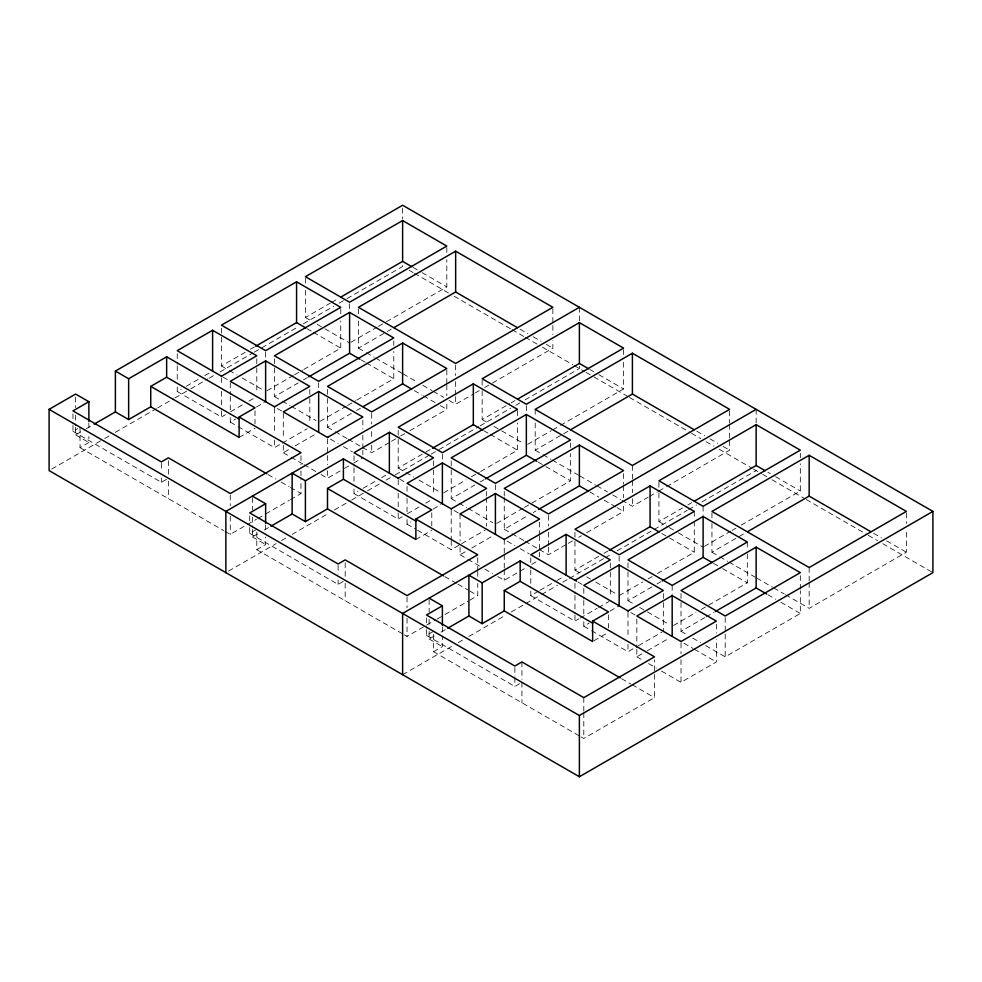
<?xml version="1.0" encoding="UTF-8"?>
<svg xmlns="http://www.w3.org/2000/svg" width="982" height="982" viewBox="0 0 982 982"><rect width="100%" height="100%" fill="white"/><g stroke="black" fill="none" stroke-linecap="round" stroke-linejoin="round"><path stroke-width="0.74" stroke-dasharray="4.91 3.68" d="M72.963 425.464L72.963 431.294L77.676 428.582M75.614 427.317L75.614 434.866L84.894 429.515M86.22 428.753L92.848 424.924M80.033 427.219L80.033 447.632L88.871 442.526L88.871 436.474M177.251 386.969L177.251 391.499L181.179 389.228M186.42 386.208L199.506 378.647M204.747 375.627L211.29 371.847M221.441 337.256L221.441 365.991L245.169 352.293M250.435 349.248L254.387 346.965M305.402 290.304L305.402 317.517L330.369 303.107M331.683 302.346L338.25 298.553M51.751 469.065L103.38 439.249M104.706 438.488L110.009 435.431M115.299 432.375L156.347 408.672M157.672 407.911L173.556 398.729M174.882 397.968L189.452 389.559M190.778 388.798L207.988 378.856M209.313 378.095L214.604 375.038M219.907 371.982L253 352.869M254.326 352.108L298.025 326.883M303.315 323.815L333.77 306.237M339.06 303.18L345.689 299.363M347.014 298.589L402.62 266.49L402.62 263.421M177.251 391.499L221.441 417.019L225.369 414.748M230.61 411.716L243.696 404.167M248.937 401.135L256.793 396.605M266.944 390.738L293.311 375.517M294.625 374.756L302.53 370.189M303.855 369.428L340.754 348.131L340.754 320.918M350.905 342.264L377.186 327.092M378.5 326.343L385.067 322.55M386.38 321.789L446.81 286.891L446.81 259.678M230.279 417.583L230.279 422.113L235.52 419.093M256.462 407.002L264.318 402.46M274.469 367.882L274.469 396.605L298.197 382.906M303.463 379.862L307.415 377.579M358.43 320.918L358.43 348.131L386.024 332.198M387.338 331.437L391.278 329.166M72.963 431.294L161.343 482.322L168.413 478.246M239.117 437.42L255.025 428.238M238.074 426.618L274.469 447.632L281.012 443.852M282.325 443.091L307.206 428.729M319.972 421.352L346.339 406.131M347.653 405.37L355.558 400.816M356.883 400.055L393.782 378.745L393.782 351.531M283.307 445.177L283.307 452.727L289.85 448.946M295.091 445.926L317.346 433.074M327.497 398.496L327.497 427.219L351.225 413.52M356.491 410.476L360.443 408.193M225.013 531.336L230.279 534.368L245.991 525.296M247.304 524.548L256.462 519.257M257.775 518.496L264.318 514.715M265.631 513.967L289.199 500.354M290.512 499.605L300.983 493.553L300.983 481.462M321.004 474.49L327.497 478.246L343.209 469.175M344.522 468.414L352.378 463.885M353.68 463.123L362.849 457.833M362.591 447.473L371.687 452.727L390.136 442.084M391.462 441.323L399.367 436.757M400.681 435.996L404.633 433.713M409.911 430.668L446.81 409.359L446.81 401.798M449.081 400.46L455.648 404.253L474.036 393.635M475.349 392.874L479.29 390.603M484.556 387.571L491.123 383.778M492.436 383.017L552.866 348.131L552.866 340.57M249.723 527.518L249.723 533.349L256.793 529.273M252.374 529.359L252.374 536.921L259.002 533.091M264.305 530.034L269.608 526.978M256.793 532.183L256.793 549.675L265.631 544.58L265.631 537.019M354.011 489.011L354.011 493.553L357.939 491.282M363.18 488.263L376.266 480.701M381.507 477.682L386.748 474.65M398.201 439.31L398.201 468.033L424.555 452.825M425.881 452.064L431.147 449.02M482.162 390.836L482.162 419.56L509.756 403.639M511.07 402.878L515.01 400.607M228.511 571.107L276.175 543.598M281.466 540.53L286.769 537.473M292.059 534.417L329.13 513.021M334.432 509.953L350.316 500.783M351.642 500.022L366.212 491.614M367.538 490.853L380.77 483.205M386.073 480.149L394.015 475.558M395.341 474.797L429.76 454.924M431.086 454.15L437.702 450.333M439.028 449.572L478.75 426.63M480.075 425.869L510.53 408.291M515.82 405.235L519.797 402.939M525.1 399.883L579.38 368.545L579.38 365.476M354.011 493.553L398.201 519.061L402.129 516.802M407.37 513.77L420.456 506.209M425.697 503.189L432.24 499.408M443.704 492.792L466.119 479.854M471.385 476.81L479.29 472.244M480.615 471.483L517.514 450.186L517.514 422.96M527.665 444.318L551.319 430.668M552.633 429.907L559.2 426.114M560.513 425.353L623.57 388.946L623.57 360.222M407.039 519.625L407.039 524.167L410.967 521.896M433.222 509.044L441.078 504.515M451.229 469.924L451.229 498.66L474.957 484.961M480.223 481.917L484.175 479.633M535.19 422.96L535.19 450.186L568.038 431.221M249.723 533.349L338.103 584.376L345.173 580.301M415.877 539.474L431.785 530.292M417.436 530.17L451.229 549.675L460.398 544.384M461.7 543.635L485.268 530.022M496.732 523.406L523.099 508.185M524.413 507.424L570.542 480.799L570.542 453.586M460.067 547.22L460.067 554.781L466.61 551M471.851 547.981L494.106 535.129M504.257 497.518L504.257 529.273L527.985 515.575M533.251 512.53L535.89 511.008M404.412 634.9L407.039 636.422L425.366 625.841M426.679 625.08L435.848 619.789M437.15 619.041L443.704 615.26M445.006 614.499L468.574 600.898M469.887 600.137L477.743 595.608L477.743 583.504M497.764 576.544L504.257 580.301L526.512 567.449M531.753 564.417L538.296 560.636M539.351 549.527L548.447 554.781L566.896 544.126M568.222 543.365L573.488 540.321M578.754 537.277L581.393 535.755M586.671 532.71L623.57 511.413L623.57 503.852M621.901 500.243L632.408 506.307L648.169 497.211M649.483 496.45L657.375 491.896M658.689 491.135L665.256 487.342M666.569 486.581L729.626 450.186L729.626 439.592M426.483 629.572L426.483 635.403L433.553 631.316L433.553 651.729L579.846 736.193M429.134 631.414L429.134 638.975L435.762 635.145M441.065 632.089L446.368 629.02M433.553 651.729L442.391 646.635L442.391 636.041M530.771 591.066L530.771 595.608L538.627 591.066M539.94 590.317L555.652 581.246M556.954 580.485L563.508 576.704M574.961 541.364L574.961 570.088L598.689 556.389M603.955 553.345L607.907 551.062M658.922 492.89L658.922 521.614L682.564 507.964M687.83 504.932L691.77 502.649M402.62 674.695L452.935 645.64M458.226 642.584L463.529 639.528M468.819 636.471L505.89 615.063M511.192 612.007L524.437 604.36M525.751 603.599L540.321 595.19M541.647 594.429L557.53 585.26M562.833 582.191L568.124 579.135M569.45 578.373L603.881 558.5M605.194 557.739L611.823 553.909M617.113 550.853L652.87 530.219M654.184 529.445L687.29 510.345M688.615 509.572L696.557 504.993M701.86 501.937L756.14 470.587M530.771 595.608L574.961 621.115L578.889 618.844M580.202 618.095L597.216 608.263M598.529 607.514L609 601.463M619.151 595.608L642.879 581.909M648.145 578.864L652.097 576.581M657.375 573.537L694.274 552.228L694.274 520.485M704.425 546.373L730.706 531.201M732.02 530.44L735.96 528.169M741.214 525.137L800.33 491L800.33 463.786M583.799 621.68L583.799 626.221L589.04 623.189M609.982 611.099L619.151 605.808M627.989 571.978L627.989 600.702L651.717 587.015M656.983 583.971L660.935 581.688M711.95 523.504L711.95 552.228L744.798 533.263M426.483 635.403L514.863 686.43L519.576 683.705M593.963 640.755L608.545 632.347M591.594 630.726L627.989 651.729L637.158 646.438M638.46 645.69L662.028 632.077M673.492 625.46L695.907 612.523M701.173 609.478L747.302 582.842L747.302 551.098M636.827 649.274L636.827 656.835L645.996 651.545M647.298 650.784L669.564 637.932M681.017 602.592L681.017 631.316L704.745 617.629M706.058 616.868L713.963 612.302M581.172 736.954L583.799 738.476L654.503 697.65L654.503 659.855M661.524 671.087L681.017 682.343L716.369 661.942L716.369 639.257M705.714 645.579L725.207 656.835L800.33 613.468L800.33 590.783M785.526 594.711L809.168 608.361L906.386 552.228L906.386 529.556M413.017 267.386L420.812 271.891M422.113 272.64L446.81 286.891M520.018 329.166L527.899 333.72M533.165 336.752L541.045 341.306M546.299 344.338L552.866 348.131M589.777 369.441L593.68 371.687M598.873 374.694L623.57 388.946M696.778 431.221L704.659 435.762M709.925 438.807L717.805 443.348M723.059 446.393L729.626 450.186M767.838 472.244L770.44 473.741M775.633 476.749L800.33 491M873.538 533.263L881.419 537.817M886.685 540.849L906.386 552.228M409.212 270.296L413.177 272.579M414.49 273.34L448.786 293.139M454.065 296.183L510.787 328.933M512.101 329.694L523.983 336.556M525.296 337.317L537.166 344.166M542.445 347.211L572.788 364.727M574.102 365.488L584.658 371.589M585.972 372.35L592.576 376.155M593.889 376.916L628.185 396.716M629.511 397.477L690.186 432.51M691.5 433.271L700.743 438.598M706.009 441.655L713.926 446.221M719.205 449.265L752.187 468.304M753.501 469.065L761.418 473.631M762.732 474.392L766.697 476.687M771.975 479.732L804.945 498.77M806.271 499.531L866.946 534.564M868.26 535.325L877.503 540.652M882.769 543.697L932.9 572.641M305.402 317.517L311.895 321.261M317.1 324.269L323.594 328.013M324.895 328.774L349.592 343.025M358.43 348.131L364.997 351.924M366.311 352.673L374.191 357.227M375.505 357.988L401.785 373.16M403.099 373.921L417.546 382.256M422.8 385.3L432.006 390.603M433.32 391.364L443.827 397.428M482.162 419.56L488.655 423.316M493.86 426.323L500.354 430.067M501.655 430.816L523.75 443.582M535.19 450.186L541.757 453.966M543.071 454.727L550.951 459.281M552.265 460.042L578.545 475.214M579.859 475.963L595.62 485.071M596.933 485.832L607.441 491.896M612.707 494.928L620.587 499.482M658.922 521.614L668.018 526.868M669.319 527.616L677.114 532.121M678.415 532.87L703.112 547.134M711.95 552.228L718.517 556.021M719.831 556.782L727.711 561.336M729.025 562.097L755.305 577.256M756.619 578.017L772.38 587.126M773.693 587.874L784.201 593.95M306.961 328.614L312.166 331.621M313.454 332.37L340.754 348.131M361.29 359.989L365.194 362.235M366.482 362.984L393.782 378.745M414.318 390.603L422.113 395.108M423.414 395.856L435.112 402.608M440.317 405.603L446.81 409.359M483.721 430.668L488.926 433.676M490.214 434.425L517.514 450.186M538.05 462.031L544.544 465.787M545.845 466.536L570.542 480.799M589.777 491.896L598.873 497.15M604.077 500.157L615.775 506.908M617.077 507.657L623.57 511.413M661.782 533.471L668.276 537.228M669.577 537.976L694.274 552.228M713.509 563.337L721.304 567.841M722.605 568.59L747.302 582.842M767.838 594.699L775.633 599.204M780.837 602.212L800.33 613.468M221.441 365.991L227.934 369.735M229.236 370.484L237.043 374.989M242.235 377.996L264.33 390.75M274.469 396.605L280.962 400.349M282.264 401.11L290.071 405.603M291.359 406.352L316.057 420.615M327.497 427.219L333.99 430.975M335.292 431.724L346.99 438.475M348.291 439.224L361.29 446.724M398.201 468.033L404.694 471.79M405.996 472.538L413.803 477.043M418.995 480.051L441.09 492.804M451.229 498.66L457.722 502.403M459.024 503.152L466.831 507.657M468.119 508.406L492.817 522.67M504.257 529.273L510.75 533.017M512.052 533.766L523.75 540.53M525.051 541.278L538.05 548.778M574.961 570.088L581.454 573.844M586.659 576.839L590.563 579.098M595.755 582.093L617.85 594.846M627.989 600.702L634.482 604.458M639.687 607.453L646.181 611.209M647.482 611.958L669.577 624.712M681.017 631.316L687.51 635.072M692.715 638.079L700.51 642.572M223 377.088L229.493 380.844M277.329 408.463L282.521 411.458M330.357 439.077L338.152 443.582M343.356 446.577L352.452 451.83M399.76 479.142L406.253 482.899M454.089 510.505L459.281 513.512M507.117 541.131L514.912 545.624M520.116 548.631L529.212 553.885M577.821 581.945L583.013 584.953M630.849 612.559L636.041 615.567M683.877 643.173L692.973 648.427M694.274 649.176L716.369 661.942M230.279 422.113L236.772 425.869M283.307 452.727L289.8 456.483M291.102 457.231L302.8 463.983M304.101 464.732L315.799 471.495M407.039 524.167L416.135 529.421M460.067 554.781L466.56 558.537M467.862 559.286L479.56 566.037M484.764 569.044L492.559 573.537M583.799 626.221L590.292 629.965M636.827 656.835L643.32 660.591M648.525 663.587L656.32 668.091M268.037 474.527L275.942 479.093M281.208 482.137L289.125 486.704M290.439 487.465L300.983 493.553M444.797 576.581L456.655 583.431M457.968 584.192L468.512 590.28M469.838 591.041L477.743 595.608M621.557 678.636L630.775 683.963M632.101 684.724L654.503 697.65M75.614 434.866L88.871 442.526M252.374 536.921L265.631 544.58M429.134 638.975L442.391 646.635M80.033 447.632L223.7 530.575M256.793 549.675L403.086 634.139M906.386 512.923L906.386 523.504M809.168 567.535L809.168 581.148M809.168 582.657L809.168 608.361M800.33 453.205L800.33 457.735M800.33 575.661L800.33 589.274M756.14 409.359L756.14 423.132M747.302 542.027L747.302 549.589M729.626 410.869L729.626 422.96M729.626 424.482L729.626 438.082M725.207 617.518L725.207 632.641M725.207 634.151L725.207 656.835M716.369 624.135L716.369 633.206M711.95 512.923L711.95 521.994M703.112 506.307L703.112 515.378M694.274 511.413L694.274 518.975M681.017 593.521L681.017 601.082M681.017 643.038L681.017 653.619M681.017 659.671L681.017 682.343M672.179 585.395L672.179 594.466M663.341 593.521L663.341 601.082M663.341 602.592L663.341 631.316M658.922 482.309L658.922 491.381M636.827 619.041L636.827 647.764M632.408 465.493L632.408 479.093M632.408 480.603L632.408 492.706M632.408 498.746L632.408 506.307M627.989 562.907L627.989 570.468M627.989 612.424L627.989 638.128M627.989 644.167L627.989 651.729M623.57 349.641L623.57 358.712M623.57 473.619L623.57 484.2M623.57 485.709L623.57 497.8M619.151 556.291L619.151 563.852M610.313 562.907L610.313 570.468M610.313 571.978L610.313 597.682M608.545 614.842L608.545 627.964M583.799 588.427L583.799 599.008M583.799 600.518L583.799 615.64M583.799 697.65L583.799 711.263M583.799 712.772L583.799 738.476M579.38 307.305L579.38 321.089M574.961 532.293L574.961 539.855M574.961 583.32L574.961 593.901M574.961 595.411L574.961 613.554M574.961 615.063L574.961 621.115M570.542 442.992L570.542 447.534M552.866 308.814L552.866 323.937M552.866 325.447L552.866 334.518M548.447 515.476L548.447 526.057M548.447 532.109L548.447 545.71M548.447 547.22L548.447 554.781M539.609 522.093L539.609 534.183M539.609 535.693L539.609 550.816M539.609 552.326L539.609 556.855M535.19 409.359L535.19 416.92M530.771 557.801L530.771 568.394M530.771 569.904L530.771 585.014M526.352 405.762L526.352 411.814M521.933 661.942L521.933 679.434M521.933 682.343L521.933 702.756M517.514 410.869L517.514 416.92M514.863 667.478L514.863 676.217M514.863 677.678L514.863 686.43M504.257 491.466L504.257 496.008M504.257 539.474L504.257 553.087M504.257 554.597L504.257 568.197M504.257 569.707L504.257 580.301M495.419 484.863L495.419 492.412M486.581 491.466L486.581 496.008M486.581 497.518L486.581 526.242M482.162 380.255L482.162 389.326M477.743 557.801L477.743 569.904M477.743 571.414L477.743 577.465M460.067 513.967L460.067 541.18M455.648 364.948L455.648 375.529M455.648 381.581L455.648 395.181M455.648 396.691L455.648 404.253M451.229 460.853L451.229 468.414M451.229 510.37L451.229 539.093M451.229 540.603L451.229 549.675M446.81 247.587L446.81 253.638M446.81 370.054L446.81 383.655M446.81 385.165L446.81 395.746M442.391 454.236L442.391 461.798M442.391 626.97L442.391 634.532M433.553 460.853L433.553 468.414M433.553 469.924L433.553 495.628M431.785 512.8L431.785 525.91M429.134 599.671L429.134 611.761M429.134 619.323L429.134 625.362M426.483 617.911L426.483 628.112M407.039 486.372L407.039 496.953M407.039 498.463L407.039 513.586M407.039 597.117L407.039 607.698M407.039 618.279L407.039 636.422M402.62 208.319L402.62 219.035M398.201 430.239L398.201 437.8M398.201 479.756L398.201 487.317M398.201 493.357L398.201 511.499M398.201 513.021L398.201 519.061M393.782 340.95L393.782 345.48M371.687 413.422L371.687 424.003M371.687 431.564L371.687 439.126M371.687 445.177L371.687 452.727M362.849 420.038L362.849 429.109M362.849 435.161L362.849 448.762M362.849 450.272L362.849 454.813M358.43 308.814L358.43 314.866M354.011 455.758L354.011 466.34M354.011 467.849L354.011 482.972M349.592 303.72L349.592 311.282M345.173 562.796L345.173 578.84M345.173 583.21L345.173 600.702M340.754 308.814L340.754 314.866M338.103 565.423L338.103 574.175M338.103 580.006L338.103 584.376M327.497 389.424L327.497 396.986M327.497 438.929L327.497 454.052M327.497 455.562L327.497 464.633M327.497 470.685L327.497 478.246M318.659 382.808L318.659 390.37M309.821 389.424L309.821 396.986M309.821 398.496L309.821 424.199M305.402 278.201L305.402 284.252M300.983 455.758L300.983 464.83M300.983 470.869L300.983 479.94M283.307 413.422L283.307 439.126M274.469 358.811L274.469 366.36M274.469 408.316L274.469 434.019M274.469 440.071L274.469 447.632M265.631 352.194L265.631 359.756M265.631 524.928L265.631 530.967M256.793 358.811L256.793 366.36M256.793 367.882L256.793 393.573M255.025 410.746L255.025 423.868M252.374 497.616L252.374 509.707M252.374 517.269L252.374 527.85M249.723 515.857L249.723 526.057M230.279 382.808L230.279 394.899M230.279 396.409L230.279 411.532M230.279 495.063L230.279 505.644M230.279 516.225L230.279 534.368M221.441 328.184L221.441 335.746M221.441 377.702L221.441 385.263M221.441 391.315L221.441 409.457M221.441 410.967L221.441 417.019M177.251 353.704L177.251 364.285M177.251 365.795L177.251 380.918M168.413 460.754L168.413 476.786M168.413 481.155L168.413 498.66M161.343 463.369L161.343 470.66M161.343 477.952L161.343 482.322M88.871 422.874L88.871 428.913M75.614 397.072L75.614 407.653M75.614 415.214L75.614 425.795M72.963 413.803L72.963 424.015"/><path stroke-width="1.47" d="M94.174 424.15L115.385 411.912L115.385 371.086L402.62 205.25L932.9 511.413L932.9 572.641L579.38 776.75L49.1 470.587L49.1 409.359L75.614 394.052L88.871 401.699L88.871 421.364M88.871 401.699L72.963 410.893L161.343 461.921L168.413 457.833L230.279 493.553L300.983 452.727L239.117 417.006L239.117 437.42L150.737 386.392L150.737 406.806L266.711 473.766M115.385 371.086L128.642 378.745L166.645 356.797L255.025 407.825L239.117 417.006M221.441 376.192L256.793 355.779L212.603 330.271L177.251 350.684L221.699 376.339M296.564 281.797L221.441 325.165L265.631 350.684L340.754 307.305L296.564 281.797L296.564 322.612L255.713 346.204M402.62 220.557L305.402 276.691L349.592 302.21L446.81 246.077L402.62 220.557L402.62 261.384L340.877 297.03M150.737 386.392L166.645 377.211L239.191 419.105M115.385 411.912L128.642 419.56L150.737 406.806M274.469 406.806L309.821 386.392L265.631 360.885L230.279 381.298L274.727 406.953M349.592 312.411L274.469 355.779L318.659 381.298L393.782 337.918L349.592 312.411L349.592 353.225L308.741 376.818M455.648 251.183L358.43 307.305L455.648 363.438L552.866 307.305L455.648 251.183L455.648 291.998L393.905 327.644M327.497 437.42L362.849 417.006L318.659 391.499L283.307 411.912L327.755 437.579M402.62 343.025L327.497 386.392L371.687 411.912L446.81 368.532L402.62 343.025L402.62 383.852L363.082 406.671M579.38 307.305L225.86 511.413L225.86 572.641M265.631 523.406L265.631 503.754L249.723 512.935L338.103 563.963L345.173 559.887L407.039 595.608L477.743 554.781L415.877 519.061L415.877 539.474L327.497 488.447L327.497 508.86L443.471 575.82M270.934 526.205L292.145 513.967L292.145 473.14L305.402 480.799L343.405 458.852L431.785 509.879L415.877 519.061M398.201 478.246L433.553 457.833L389.363 432.325L354.011 452.727L398.459 478.394M473.324 383.852L398.201 427.219L442.391 452.727L517.514 409.359L473.324 383.852L473.324 424.666L432.473 448.258M579.38 322.612L482.162 378.745L526.352 404.253L623.57 348.131L579.38 322.612L579.38 363.438L517.637 399.085M327.497 488.447L343.405 479.265L415.951 521.147M292.145 513.967L305.402 521.614L327.497 508.86M451.229 508.86L486.581 488.447L442.391 462.939L407.039 483.34L451.487 509.007M526.352 414.465L451.229 457.833L495.419 483.34L570.542 439.973L526.352 414.465L526.352 455.28L485.501 478.872M632.408 353.225L535.19 409.359L632.408 465.493L729.626 409.359L632.408 353.225L632.408 394.052L570.665 429.699M504.257 539.474L539.609 519.061L495.419 493.553L460.067 513.967L504.515 539.621M579.38 445.079L504.257 488.447L548.447 513.967L623.57 470.587L579.38 445.079L579.38 485.894L538.529 509.486M756.14 409.359L402.62 613.455L402.62 674.695M442.391 625.46L442.391 605.808L426.483 614.99L514.863 666.017L521.933 661.942L583.799 697.65L654.503 656.835L592.637 621.115L592.637 641.528L504.257 590.501L504.257 610.914L620.231 677.875M447.694 628.259L468.905 616.009L468.905 575.194L482.162 582.842L520.165 560.906L608.545 611.933L592.637 621.115M574.961 580.301L610.313 559.887L566.123 534.368L530.771 554.781L576.52 581.197M650.084 485.894L574.961 529.273L619.151 554.781L694.274 511.413L650.084 485.894L650.084 526.72L609.233 550.301M756.14 424.666L658.922 480.799L703.112 506.307L800.33 450.173L756.14 424.666L756.14 465.493L694.397 501.139M504.257 590.501L520.165 581.319L592.711 623.202M468.905 616.009L482.162 623.668L504.257 610.914M627.989 610.914L663.341 590.501L619.151 564.981L583.799 585.395L628.247 611.062M703.112 516.507L627.989 559.887L672.179 585.395L747.302 542.027L703.112 516.507L703.112 557.334L662.261 580.927M809.168 455.28L711.95 511.413L809.168 567.535L906.386 511.413L809.168 455.28L809.168 496.106L870.911 531.753M747.425 531.753L809.168 496.106M681.017 641.528L716.369 621.115L672.179 595.608L636.827 616.009L681.275 641.676M756.14 547.134L681.017 590.501L725.207 616.009L800.33 572.641L756.14 547.134L756.14 587.948L715.289 611.54M49.1 409.359L579.38 715.51L932.9 511.413M402.62 261.384L411.716 266.638M455.648 291.998L517.391 327.644M579.38 363.438L588.476 368.692M632.408 394.052L694.151 429.699M756.14 465.493L765.236 470.734M296.564 322.612L305.66 327.865M349.592 353.225L359.989 359.228M402.62 383.852L411.716 389.093M473.324 424.666L482.42 429.92M526.352 455.28L536.749 461.282M579.38 485.894L588.476 491.147M650.084 526.72L659.18 531.974M703.112 557.334L712.208 562.588M756.14 587.948L766.537 593.95M252.374 496.106L265.631 503.754M429.134 598.148L442.391 605.808M672.179 595.608L672.179 636.422M619.151 564.981L619.151 605.808M579.38 715.51L579.38 776.75M566.123 534.368L566.123 575.194M520.165 560.906L520.165 581.319M495.419 493.553L495.419 534.368M482.162 582.842L482.162 623.668M442.391 462.939L442.391 503.754M389.363 432.325L389.363 473.14M343.405 458.852L343.405 479.265M318.659 391.499L318.659 432.325M305.402 480.799L305.402 521.614M265.631 360.885L265.631 401.699M212.603 330.271L212.603 371.086M166.645 356.797L166.645 377.211M128.642 378.745L128.642 419.56"/></g></svg>
